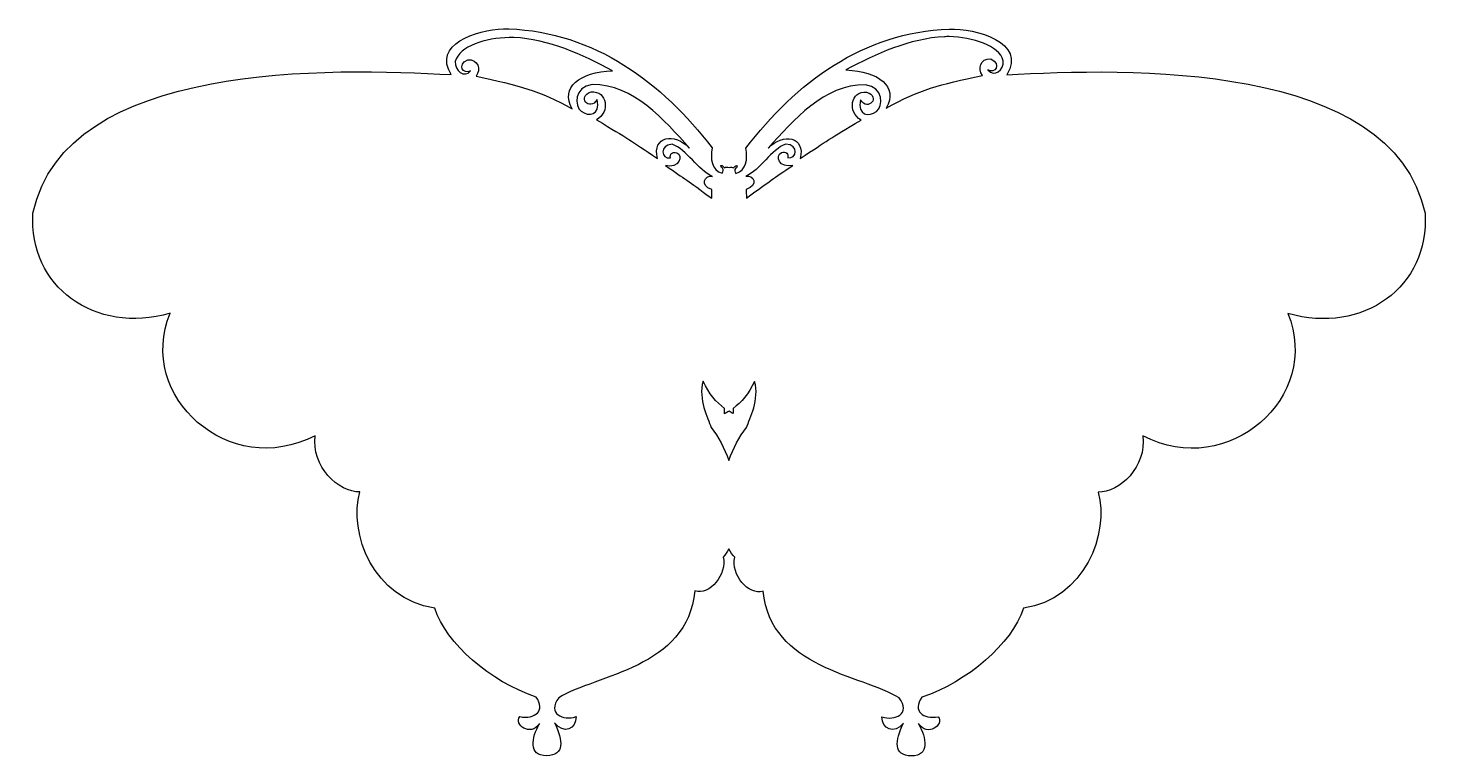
# Model space of a CAD drawing. Header units: centimetres. Extents: x -7.8 to 5.7, y -1.7 to 5.3.
import ezdxf

# ---------------------------------------------------------------- set-up
doc = ezdxf.new("R2010")
doc.units = ezdxf.units.CM
doc.header["$MEASUREMENT"] = 0
doc.layers.add('Layer 1', color=7, linetype='Continuous')

msp = doc.modelspace()

# ---------------------------------------------------------------- linework, layer by layer
at = {"layer": 'Layer 1', "color": 176}
for points, knots in [([(-3.24511, 5.33853), (-3.51129, 5.33017), (-3.93111, 5.18918), (-3.74865, 4.89866), (-3.74865, 4.89866), (-4.88325, 4.963), (-7.46141, 5.03718), (-7.77197, 3.56665), (-7.77197, 3.56665), (-7.81937, 2.86255), (-7.17702, 2.39602), (-6.45236, 2.6034), (-6.45236, 2.6034), (-6.78167, 1.80606), (-5.88446, 0.99745), (-5.05834, 1.42683), (-5.05834, 1.42683), (-5.09625, 1.13201), (-4.83346, 0.87999), (-4.62673, 0.88609), (-4.62673, 0.88609), (-4.74139, 0.49167), (-4.4962, -0.1454), (-3.90822, -0.23178), (-3.90822, -0.23178), (-3.79741, -0.57359), (-3.37159, -0.93787), (-2.93257, -1.08754), (-2.93257, -1.08754), (-2.83654, -1.22012), (-2.94466, -1.301), (-3.08967, -1.27523), (-3.08967, -1.27523), (-3.1486, -1.34806), (-2.98732, -1.47516), (-2.90033, -1.34055), (-2.90033, -1.34055), (-2.97543, -1.48106), (-3.01194, -1.65016), (-2.83088, -1.65143), (-2.83088, -1.65143), (-2.65712, -1.64631), (-2.67134, -1.50866), (-2.75481, -1.33559), (-2.75481, -1.33559), (-2.66693, -1.44885), (-2.54512, -1.39258), (-2.5481, -1.27523), (-2.5481, -1.27523), (-2.67468, -1.31799), (-2.82931, -1.24612), (-2.71429, -1.09333), (-2.71429, -1.09333), (-2.35256, -0.86998), (-1.47946, -0.81115), (-1.40543, -0.06559), (-1.40543, -0.06559), (-1.26293, -0.11473), (-1.09501, 0.09504), (-1.13175, 0.25935), (-1.13175, 0.25935), (-1.11128, 0.28222), (-1.09375, 0.30849), (-1.07801, 0.33708), (-1.07801, 0.33708), (-1.06206, 0.30784), (-1.04348, 0.28101), (-1.02261, 0.2577), (-1.02261, 0.2577), (-1.05936, 0.09338), (-0.89144, -0.11639), (-0.74894, -0.06724), (-0.74894, -0.06724), (-0.67491, -0.8128), (0.19819, -0.87163), (0.55993, -1.09498), (0.55993, -1.09498), (0.67495, -1.24777), (0.5203, -1.31964), (0.39373, -1.27688), (0.39373, -1.27688), (0.39075, -1.39423), (0.51256, -1.45051), (0.60044, -1.33724), (0.60044, -1.33724), (0.51696, -1.51032), (0.50275, -1.64797), (0.67651, -1.65309), (0.67651, -1.65309), (0.85756, -1.65181), (0.82106, -1.48271), (0.74596, -1.3422), (0.74596, -1.3422), (0.83295, -1.47682), (0.99423, -1.34972), (0.9353, -1.27688), (0.9353, -1.27688), (0.79029, -1.30265), (0.68218, -1.22177), (0.77821, -1.08919), (0.77821, -1.08919), (1.21722, -0.93952), (1.64304, -0.57524), (1.75386, -0.23343), (1.75386, -0.23343), (2.34183, -0.14705), (2.587, 0.49002), (2.47237, 0.88443), (2.47237, 0.88443), (2.67909, 0.87834), (2.9419, 1.13035), (2.90397, 1.42518), (2.90397, 1.42518), (3.7301, 0.99579), (4.62728, 1.8044), (4.29799, 2.60174), (4.29799, 2.60174), (5.02265, 2.39437), (5.66499, 2.8609), (5.6176, 3.56499), (5.6176, 3.56499), (5.30702, 5.03552), (2.72888, 4.96134), (1.59428, 4.897), (1.59428, 4.897), (1.7889, 5.2069), (1.29793, 5.34676), (1.03948, 5.33687), (1.03948, 5.33687), (0.21548, 5.30705), (-0.43586, 4.8211), (-0.91513, 4.19172), (-0.91513, 4.19172), (-0.8957, 4.0878), (-0.90984, 3.97708), (-1.01021, 3.94947), (-1.01021, 3.94947), (-1.02294, 3.96623), (-1.02795, 3.98139), (-1.016, 3.99659), (-1.016, 3.99659), (-0.98559, 4.01333), (-0.99717, 4.04567), (-1.03419, 4.00238), (-1.03419, 4.00238), (-1.04429, 4.0081), (-1.05957, 4.01005), (-1.0747, 4.00652), (-1.0747, 4.00652), (-1.09148, 4.01189), (-1.10892, 4.01041), (-1.12018, 4.00404), (-1.12018, 4.00404), (-1.1572, 4.04732), (-1.16878, 4.01499), (-1.13837, 3.99825), (-1.13837, 3.99825), (-1.12642, 3.98305), (-1.13143, 3.96789), (-1.14416, 3.95112), (-1.14416, 3.95112), (-1.24453, 3.97873), (-1.25867, 4.08945), (-1.23924, 4.19338), (-1.23924, 4.19338), (-1.71851, 4.82276), (-2.36985, 5.30871), (-3.19385, 5.33853), (-3.19385, 5.33853), (-3.21, 5.33915), (-3.22737, 5.33909), (-3.24511, 5.33853)], [0, 0, 0, 0, 0.02272727, 0.02272727, 0.02272727, 0.02272727, 0.04545455, 0.04545455, 0.04545455, 0.04545455, 0.06818182, 0.06818182, 0.06818182, 0.06818182, 0.09090909, 0.09090909, 0.09090909, 0.09090909, 0.11363636, 0.11363636, 0.11363636, 0.11363636, 0.13636364, 0.13636364, 0.13636364, 0.13636364, 0.15909091, 0.15909091, 0.15909091, 0.15909091, 0.18181818, 0.18181818, 0.18181818, 0.18181818, 0.20454545, 0.20454545, 0.20454545, 0.20454545, 0.22727273, 0.22727273, 0.22727273, 0.22727273, 0.25, 0.25, 0.25, 0.25, 0.27272727, 0.27272727, 0.27272727, 0.27272727, 0.29545455, 0.29545455, 0.29545455, 0.29545455, 0.31818182, 0.31818182, 0.31818182, 0.31818182, 0.34090909, 0.34090909, 0.34090909, 0.34090909, 0.36363636, 0.36363636, 0.36363636, 0.36363636, 0.38636364, 0.38636364, 0.38636364, 0.38636364, 0.40909091, 0.40909091, 0.40909091, 0.40909091, 0.43181818, 0.43181818, 0.43181818, 0.43181818, 0.45454545, 0.45454545, 0.45454545, 0.45454545, 0.47727273, 0.47727273, 0.47727273, 0.47727273, 0.5, 0.5, 0.5, 0.5, 0.52272727, 0.52272727, 0.52272727, 0.52272727, 0.54545455, 0.54545455, 0.54545455, 0.54545455, 0.56818182, 0.56818182, 0.56818182, 0.56818182, 0.59090909, 0.59090909, 0.59090909, 0.59090909, 0.61363636, 0.61363636, 0.61363636, 0.61363636, 0.63636364, 0.63636364, 0.63636364, 0.63636364, 0.65909091, 0.65909091, 0.65909091, 0.65909091, 0.68181818, 0.68181818, 0.68181818, 0.68181818, 0.70454545, 0.70454545, 0.70454545, 0.70454545, 0.72727273, 0.72727273, 0.72727273, 0.72727273, 0.75, 0.75, 0.75, 0.75, 0.77272727, 0.77272727, 0.77272727, 0.77272727, 0.79545455, 0.79545455, 0.79545455, 0.79545455, 0.81818182, 0.81818182, 0.81818182, 0.81818182, 0.84090909, 0.84090909, 0.84090909, 0.84090909, 0.86363636, 0.86363636, 0.86363636, 0.86363636, 0.88636364, 0.88636364, 0.88636364, 0.88636364, 0.90909091, 0.90909091, 0.90909091, 0.90909091, 0.93181818, 0.93181818, 0.93181818, 0.93181818, 0.95454545, 0.95454545, 0.95454545, 0.95454545, 1, 1, 1, 1]), ([(1.04031, 5.26411), (1.2663, 5.25951), (1.5188, 5.18037), (1.56121, 5.0326), (1.56121, 5.0326), (1.56766, 4.94578), (1.47283, 4.86548), (1.41321, 4.94413), (1.41321, 4.94413), (1.47691, 4.8999), (1.55154, 4.99885), (1.43967, 5.04997), (1.43967, 5.04997), (1.34046, 5.05713), (1.3107, 4.95531), (1.36029, 4.89122), (1.36029, 4.89122), (0.94494, 4.80085), (0.75311, 4.75661), (0.43508, 4.57702), (0.43508, 4.57702), (0.55316, 4.78488), (0.36469, 4.9295), (0.04812, 4.94331), (0.04812, 4.94331), (0.33618, 5.10034), (0.66206, 5.24713), (0.99566, 5.26329), (0.99566, 5.26329), (1.01042, 5.26364), (1.02524, 5.26442), (1.04031, 5.26411)], [0, 0, 0, 0, 0.11111111, 0.11111111, 0.11111111, 0.11111111, 0.22222222, 0.22222222, 0.22222222, 0.22222222, 0.33333333, 0.33333333, 0.33333333, 0.33333333, 0.44444444, 0.44444444, 0.44444444, 0.44444444, 0.55555556, 0.55555556, 0.55555556, 0.55555556, 0.66666667, 0.66666667, 0.66666667, 0.66666667, 0.77777778, 0.77777778, 0.77777778, 0.77777778, 1, 1, 1, 1]), ([(-3.19137, 5.25585), (-3.1763, 5.25615), (-3.16066, 5.2562), (-3.14589, 5.25585), (-3.14589, 5.25585), (-2.8123, 5.23969), (-2.48641, 5.0929), (-2.19835, 4.93587), (-2.19835, 4.93587), (-2.51493, 4.92206), (-2.70339, 4.77744), (-2.58531, 4.56958), (-2.58531, 4.56958), (-2.90335, 4.74917), (-3.09518, 4.79341), (-3.51052, 4.88378), (-3.51052, 4.88378), (-3.46094, 4.94787), (-3.4907, 5.04968), (-3.5899, 5.04253), (-3.5899, 5.04253), (-3.70178, 4.99141), (-3.62715, 4.89246), (-3.56344, 4.93669), (-3.56344, 4.93669), (-3.62307, 4.85804), (-3.7179, 4.93834), (-3.71144, 5.02516), (-3.71144, 5.02516), (-3.66904, 5.17293), (-3.41736, 5.25124), (-3.19137, 5.25585)], [0, 0, 0, 0, 0.11111111, 0.11111111, 0.11111111, 0.11111111, 0.22222222, 0.22222222, 0.22222222, 0.22222222, 0.33333333, 0.33333333, 0.33333333, 0.33333333, 0.44444444, 0.44444444, 0.44444444, 0.44444444, 0.55555556, 0.55555556, 0.55555556, 0.55555556, 0.66666667, 0.66666667, 0.66666667, 0.66666667, 0.77777778, 0.77777778, 0.77777778, 0.77777778, 1, 1, 1, 1]), ([(-2.39348, 4.80275), (-1.98824, 4.80476), (-1.7062, 4.46444), (-1.45587, 4.19255), (-1.45587, 4.19255), (-1.60386, 4.34668), (-1.81772, 4.30413), (-1.76593, 4.09333), (-1.76593, 4.09333), (-2.0374, 4.27375), (-2.03587, 4.27659), (-2.35049, 4.46375), (-2.35049, 4.46375), (-2.21828, 4.53698), (-2.24846, 4.74793), (-2.40341, 4.73247), (-2.40341, 4.73247), (-2.54649, 4.68729), (-2.41755, 4.5406), (-2.34636, 4.65805), (-2.34636, 4.65805), (-2.31045, 4.50419), (-2.42944, 4.49323), (-2.50015, 4.54726), (-2.50015, 4.54726), (-2.56074, 4.59356), (-2.57177, 4.78231), (-2.39348, 4.80275)], [0, 0, 0, 0, 0.125, 0.125, 0.125, 0.125, 0.25, 0.25, 0.25, 0.25, 0.375, 0.375, 0.375, 0.375, 0.5, 0.5, 0.5, 0.5, 0.625, 0.625, 0.625, 0.625, 0.75, 0.75, 0.75, 0.75, 1, 1, 1, 1]), ([(0.23581, 4.80109), (0.4141, 4.78066), (0.40306, 4.5919), (0.34247, 4.54561), (0.34247, 4.54561), (0.27176, 4.49158), (0.15278, 4.50253), (0.18868, 4.6564), (0.18868, 4.6564), (0.25988, 4.53894), (0.38882, 4.68563), (0.24573, 4.73081), (0.24573, 4.73081), (0.09079, 4.74628), (0.0606, 4.53532), (0.19282, 4.4621), (0.19282, 4.4621), (-0.1218, 4.27493), (-0.12028, 4.27209), (-0.39175, 4.09168), (-0.39175, 4.09168), (-0.33996, 4.30248), (-0.55382, 4.34503), (-0.70181, 4.1909), (-0.70181, 4.1909), (-0.45148, 4.46279), (-0.16944, 4.8031), (0.23581, 4.80109)], [0, 0, 0, 0, 0.125, 0.125, 0.125, 0.125, 0.25, 0.25, 0.25, 0.25, 0.375, 0.375, 0.375, 0.375, 0.5, 0.5, 0.5, 0.5, 0.625, 0.625, 0.625, 0.625, 0.75, 0.75, 0.75, 0.75, 1, 1, 1, 1]), ([(-1.62371, 4.22976), (-1.48206, 4.1801), (-1.37564, 3.97828), (-1.23676, 3.92053), (-1.23676, 3.92053), (-1.31151, 3.94008), (-1.36487, 3.82839), (-1.24089, 3.79402), (-1.24089, 3.79402), (-1.2409, 3.74111), (-1.24337, 3.7626), (-1.24338, 3.70969), (-1.24338, 3.70969), (-1.48745, 3.88879), (-1.48768, 3.88709), (-1.68903, 4.02471), (-1.68903, 4.02471), (-1.56087, 3.98915), (-1.51262, 4.12083), (-1.57989, 4.14708), (-1.57989, 4.14708), (-1.62682, 4.16057), (-1.64873, 4.13316), (-1.64108, 4.09747), (-1.64108, 4.09747), (-1.73178, 4.08449), (-1.74893, 4.22103), (-1.62371, 4.22976)], [0, 0, 0, 0, 0.125, 0.125, 0.125, 0.125, 0.25, 0.25, 0.25, 0.25, 0.375, 0.375, 0.375, 0.375, 0.5, 0.5, 0.5, 0.5, 0.625, 0.625, 0.625, 0.625, 0.75, 0.75, 0.75, 0.75, 1, 1, 1, 1]), ([(-0.529, 4.23141), (-0.40378, 4.22269), (-0.42093, 4.08614), (-0.51164, 4.09912), (-0.51164, 4.09912), (-0.50398, 4.13481), (-0.52589, 4.16222), (-0.57282, 4.14873), (-0.57282, 4.14873), (-0.64009, 4.12249), (-0.59185, 3.9908), (-0.46368, 4.02636), (-0.46368, 4.02636), (-0.66504, 3.88874), (-0.66527, 3.89045), (-0.90934, 3.71134), (-0.90934, 3.71134), (-0.90935, 3.76426), (-0.91182, 3.74276), (-0.91182, 3.79568), (-0.91182, 3.79568), (-0.78785, 3.83004), (-0.84121, 3.94174), (-0.91595, 3.92218), (-0.91595, 3.92218), (-0.77707, 3.97993), (-0.67065, 4.18175), (-0.529, 4.23141)], [0, 0, 0, 0, 0.125, 0.125, 0.125, 0.125, 0.25, 0.25, 0.25, 0.25, 0.375, 0.375, 0.375, 0.375, 0.5, 0.5, 0.5, 0.5, 0.625, 0.625, 0.625, 0.625, 0.75, 0.75, 0.75, 0.75, 1, 1, 1, 1]), ([(-1.32688, 1.95103), (-1.26744, 1.82926), (-1.20288, 1.74943), (-1.12018, 1.68976), (-1.12018, 1.68976), (-1.12018, 1.68976), (-1.12183, 1.63684), (-1.12183, 1.63684), (-1.12183, 1.63684), (-1.10653, 1.64472), (-1.09142, 1.65298), (-1.07718, 1.66165), (-1.07718, 1.66165), (-1.06391, 1.65366), (-1.05004, 1.6458), (-1.03584, 1.6385), (-1.03584, 1.6385), (-1.03584, 1.6385), (-1.0375, 1.68893), (-1.0375, 1.68893), (-1.0375, 1.68893), (-0.95522, 1.74853), (-0.89002, 1.82805), (-0.83079, 1.94938), (-0.83079, 1.94938), (-0.78315, 1.77213), (-0.87436, 1.59749), (-0.90934, 1.50455), (-0.90934, 1.50455), (-0.97988, 1.4156), (-1.03694, 1.30624), (-1.07884, 1.1887), (-1.07884, 1.1887), (-1.12079, 1.30691), (-1.17744, 1.41682), (-1.24834, 1.5062), (-1.24834, 1.5062), (-1.28331, 1.59914), (-1.37452, 1.77378), (-1.32688, 1.95103)], [0, 0, 0, 0, 0.09090909, 0.09090909, 0.09090909, 0.09090909, 0.18181818, 0.18181818, 0.18181818, 0.18181818, 0.27272727, 0.27272727, 0.27272727, 0.27272727, 0.36363636, 0.36363636, 0.36363636, 0.36363636, 0.45454545, 0.45454545, 0.45454545, 0.45454545, 0.54545455, 0.54545455, 0.54545455, 0.54545455, 0.63636364, 0.63636364, 0.63636364, 0.63636364, 0.72727273, 0.72727273, 0.72727273, 0.72727273, 0.81818182, 0.81818182, 0.81818182, 0.81818182, 1, 1, 1, 1])]:
    msp.add_open_spline(points, degree=3, knots=knots, dxfattribs=at)

doc.saveas('drawing.dxf')
